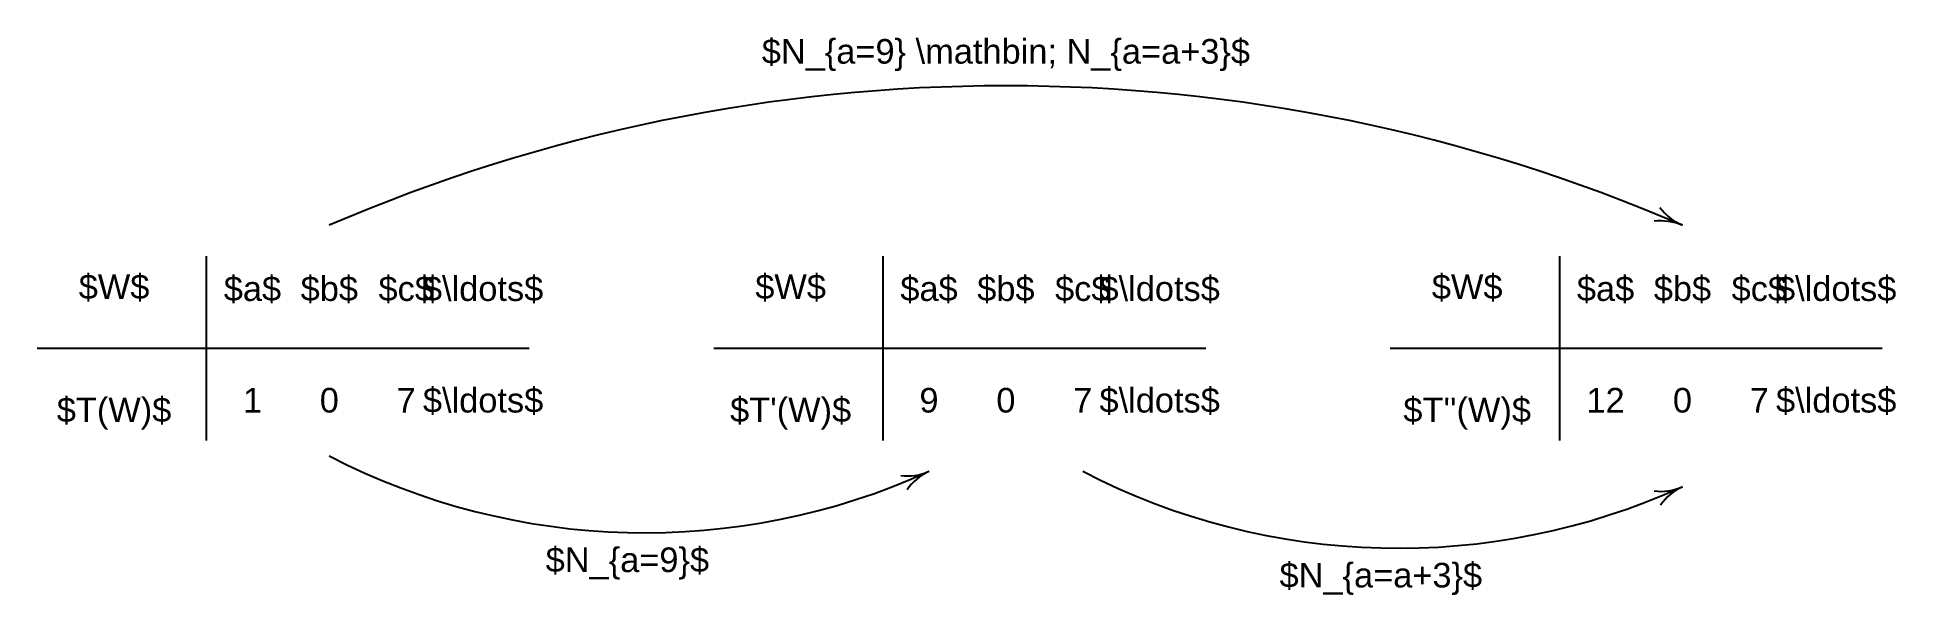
# Model space of a CAD drawing. Header units: inches. Extents: x 12 to 1523, y 150 to 603.
import ezdxf
from ezdxf.enums import TextEntityAlignment as Align

# ---------------------------------------------------------------- set-up
doc = ezdxf.new("R2010")
doc.units = ezdxf.units.IN
doc.header["$MEASUREMENT"] = 0
doc.styles.get("Standard").update_dxf_attribs({"font": 'arial.ttf'})

msp = doc.modelspace()

# ---------------------------------------------------------------- linework, layer by layer
for p, q in [((150, 425), (150, 275)), ((700, 425), (700, 275)), ((1250, 425), (1250, 275)), ((12.5, 350), (412.5, 350)), ((562.5, 350), (962.5, 350)), ((1112.5, 350), (1512.5, 350))]:
    msp.add_line(p, q)
for centre, radius, start, end in [((800, -827.1), 1390.5, 66.7, 113.3), ((1332.6, 409.5), 44.1, 66.7, 97.3308), ((1367.4, 490.5), 44.1, 216.0691, 246.7), ((506.6, 757.7), 557.7, 242.6063, 294.4561), ((719.8, 288.9), 42.7, 262.8354, 294.4561), ((755.2, 211.1), 42.7, 114.4561, 146.0768), ((1119.1, 745.2), 557.7, 242.6063, 294.4561), ((1332.3, 276.4), 42.7, 262.8354, 294.4561), ((1367.7, 198.6), 42.7, 114.4561, 146.0768)]:
    msp.add_arc(centre, radius, start, end)

# ---------------------------------------------------------------- texts
for s, p in [('$N_{a=9} \\mathbin; N_{a=a+3}$', (800, 575.4)), ('$a$', (187.5, 382.5)), ('$b$', (250, 382.5)), ('$c$', (312.5, 382.5)), ('$\\ldots$', (375, 382.5)), ('$a$', (737.5, 382.5)), ('$b$', (800, 382.5)), ('$c$', (862.5, 382.5)), ('$\\ldots$', (925, 382.5)), ('$a$', (1287.5, 382.5)), ('$b$', (1350, 382.5)), ('$c$', (1412.5, 382.5)), ('$\\ldots$', (1475, 382.5))]:
    msp.add_text(s, height=20).set_placement(p, align=Align.BOTTOM_CENTER)
for s, p in [('$W$', (75, 400)), ('$W$', (625, 400)), ('$W$', (1175, 400)), ('1', (187.5, 307.8)), ('0', (250, 307.8)), ('7', (312.5, 307.8)), ('$\\ldots$', (375, 307.8)), ('9', (737.5, 307.8)), ('0', (800, 307.8)), ('7', (862.5, 307.8)), ('$\\ldots$', (925, 307.8)), ('12', (1287.5, 307.8)), ('0', (1350, 307.8)), ('7', (1412.5, 307.8)), ('$\\ldots$', (1475, 307.8)), ('$T(W)$', (75, 300)), ("$T'(W)$", (625, 300)), ("$T''(W)$", (1175, 300))]:
    msp.add_text(s, height=20).set_placement(p, align=Align.MIDDLE_CENTER)
for s, p in [('$N_{a=9}$', (492.3, 188.1)), ('$N_{a=a+3}$', (1104.8, 175.6))]:
    msp.add_text(s, height=20).set_placement(p, align=Align.TOP_CENTER)

doc.saveas('drawing.dxf')
